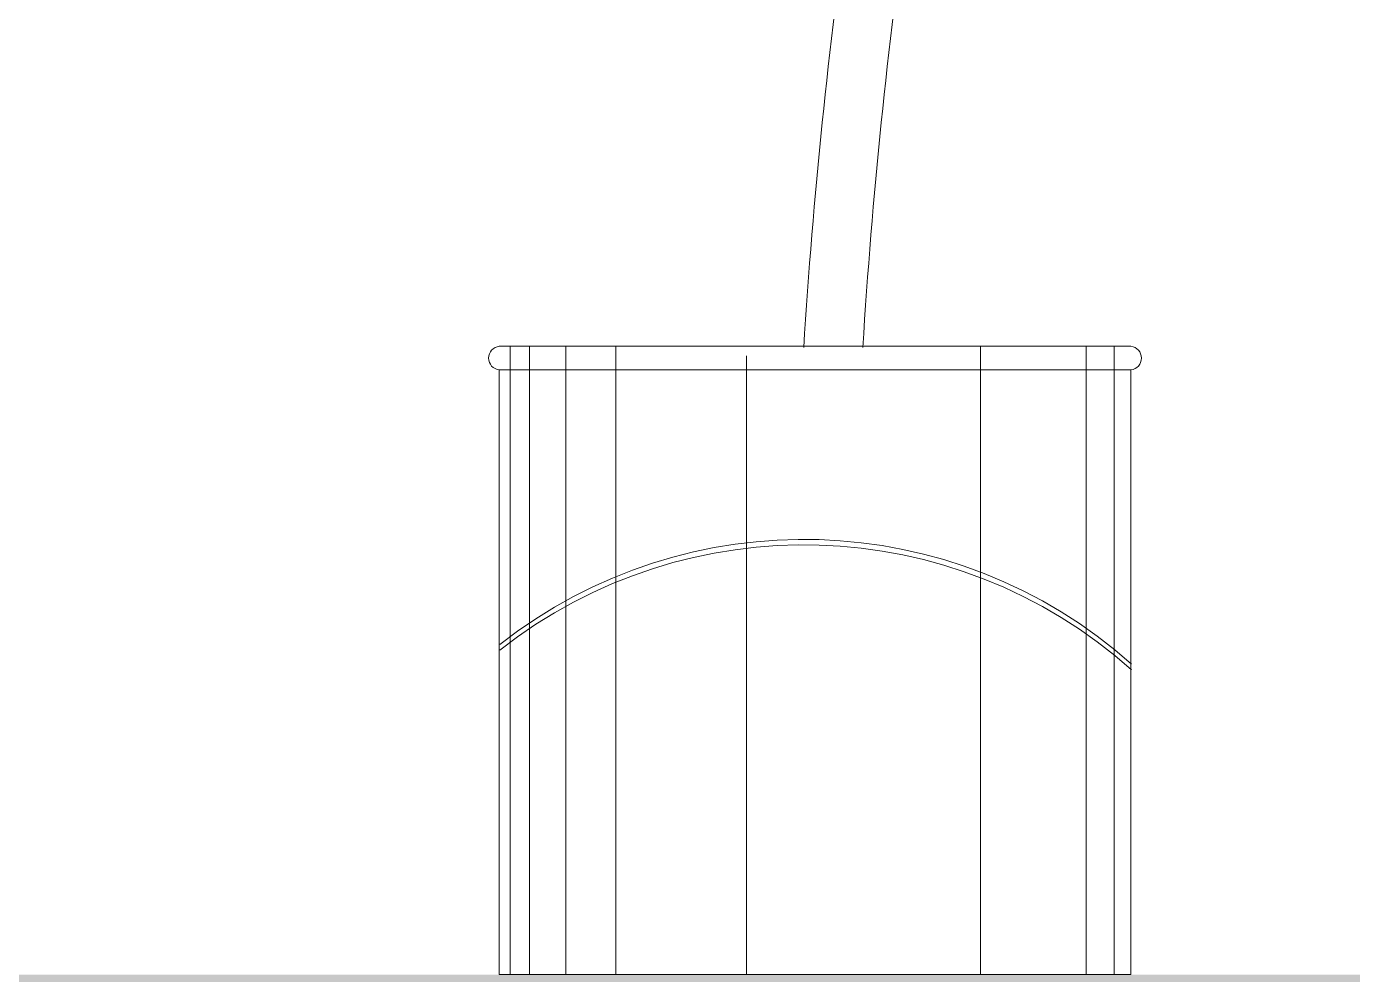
# Model space of a CAD drawing. Header units: millimetres. Extents: x -213 to 151, y -74 to 135.
# Drawn here: x 79.0752 to 79.5152, y -36.8473 to -36.5326 of the extents above; entities that cross this region are included whole.
import ezdxf

# ---------------------------------------------------------------- set-up
doc = ezdxf.new("R2010")
doc.units = ezdxf.units.MM
doc.header["$LTSCALE"] = 15

# ---------------------------------------------------------------- blocks, each defined once
blk = doc.blocks.new('sf')
at = {"color": 43, "lineweight": 5}
for p, q in [((17714.82, 470560.55), (18114.82, 470560.55)), ((17725.4, 470162.57), (17725.4, 470560.55)), ((17743.03, 470162.57), (17743.03, 470560.55)), ((17810.02, 470162.57), (17810.02, 470560.55)), ((18040.95, 470162.57), (18040.95, 470560.55)), ((18072.68, 470162.57), (18072.68, 470560.55)), ((18095.6, 470162.57), (18095.6, 470560.55)), ((18107.94, 470162.57), (18107.94, 470560.55)), ((17958.13, 470162.57), (17958.13, 470554.45)), ((17714.82, 470162.57), (17714.82, 470545.55)), ((17714.82, 470545.55), (18114.82, 470545.55)), ((18114.82, 470545.55), (18114.82, 470162.57)), ((18114.82, 470162.57), (17714.82, 470162.57))]:
    blk.add_line(p, q, dxfattribs=at)
for centre, radius, start, end in [((14315.01, 470338.49), 3576.41, 3.54644, 8.12912), ((14352.41, 470338.49), 3576.41, 3.54644, 8.12912), ((17715.67, 470553.05), 7.55, 96.41362, 263.58638), ((18113.98, 470553.05), 7.55, 276.41362, 83.58638), ((17921.88, 470126.47), 311.74, 51.8364, 131.74085), ((17921.88, 470122.94), 311.74, 51.8364, 131.74085)]:
    blk.add_arc(centre, radius, start, end, dxfattribs=at)

msp = doc.modelspace()

# ---------------------------------------------------------------- hatches: boundary and pattern name
at = {"linetype": 'Continuous', "lineweight": 13}
h = msp.add_hatch(color=256, dxfattribs=at)
h.dxf.hatch_style = 1
h.paths.add_polyline_path([(69.26632, -36.84729), (69.26632, -36.94729), (100.86632, -36.94729), (100.86632, -37.04729), (100.86632, -36.84729)])

# ---------------------------------------------------------------- block references
at = {"lineweight": 5, "xscale": -0.0005240255359560251, "yscale": 0.0005240255359560251, "zscale": 0.0005240255359560251}
msp.add_blockref('sf', (88.72473, -283.22448), dxfattribs=at)

doc.saveas('drawing.dxf')
